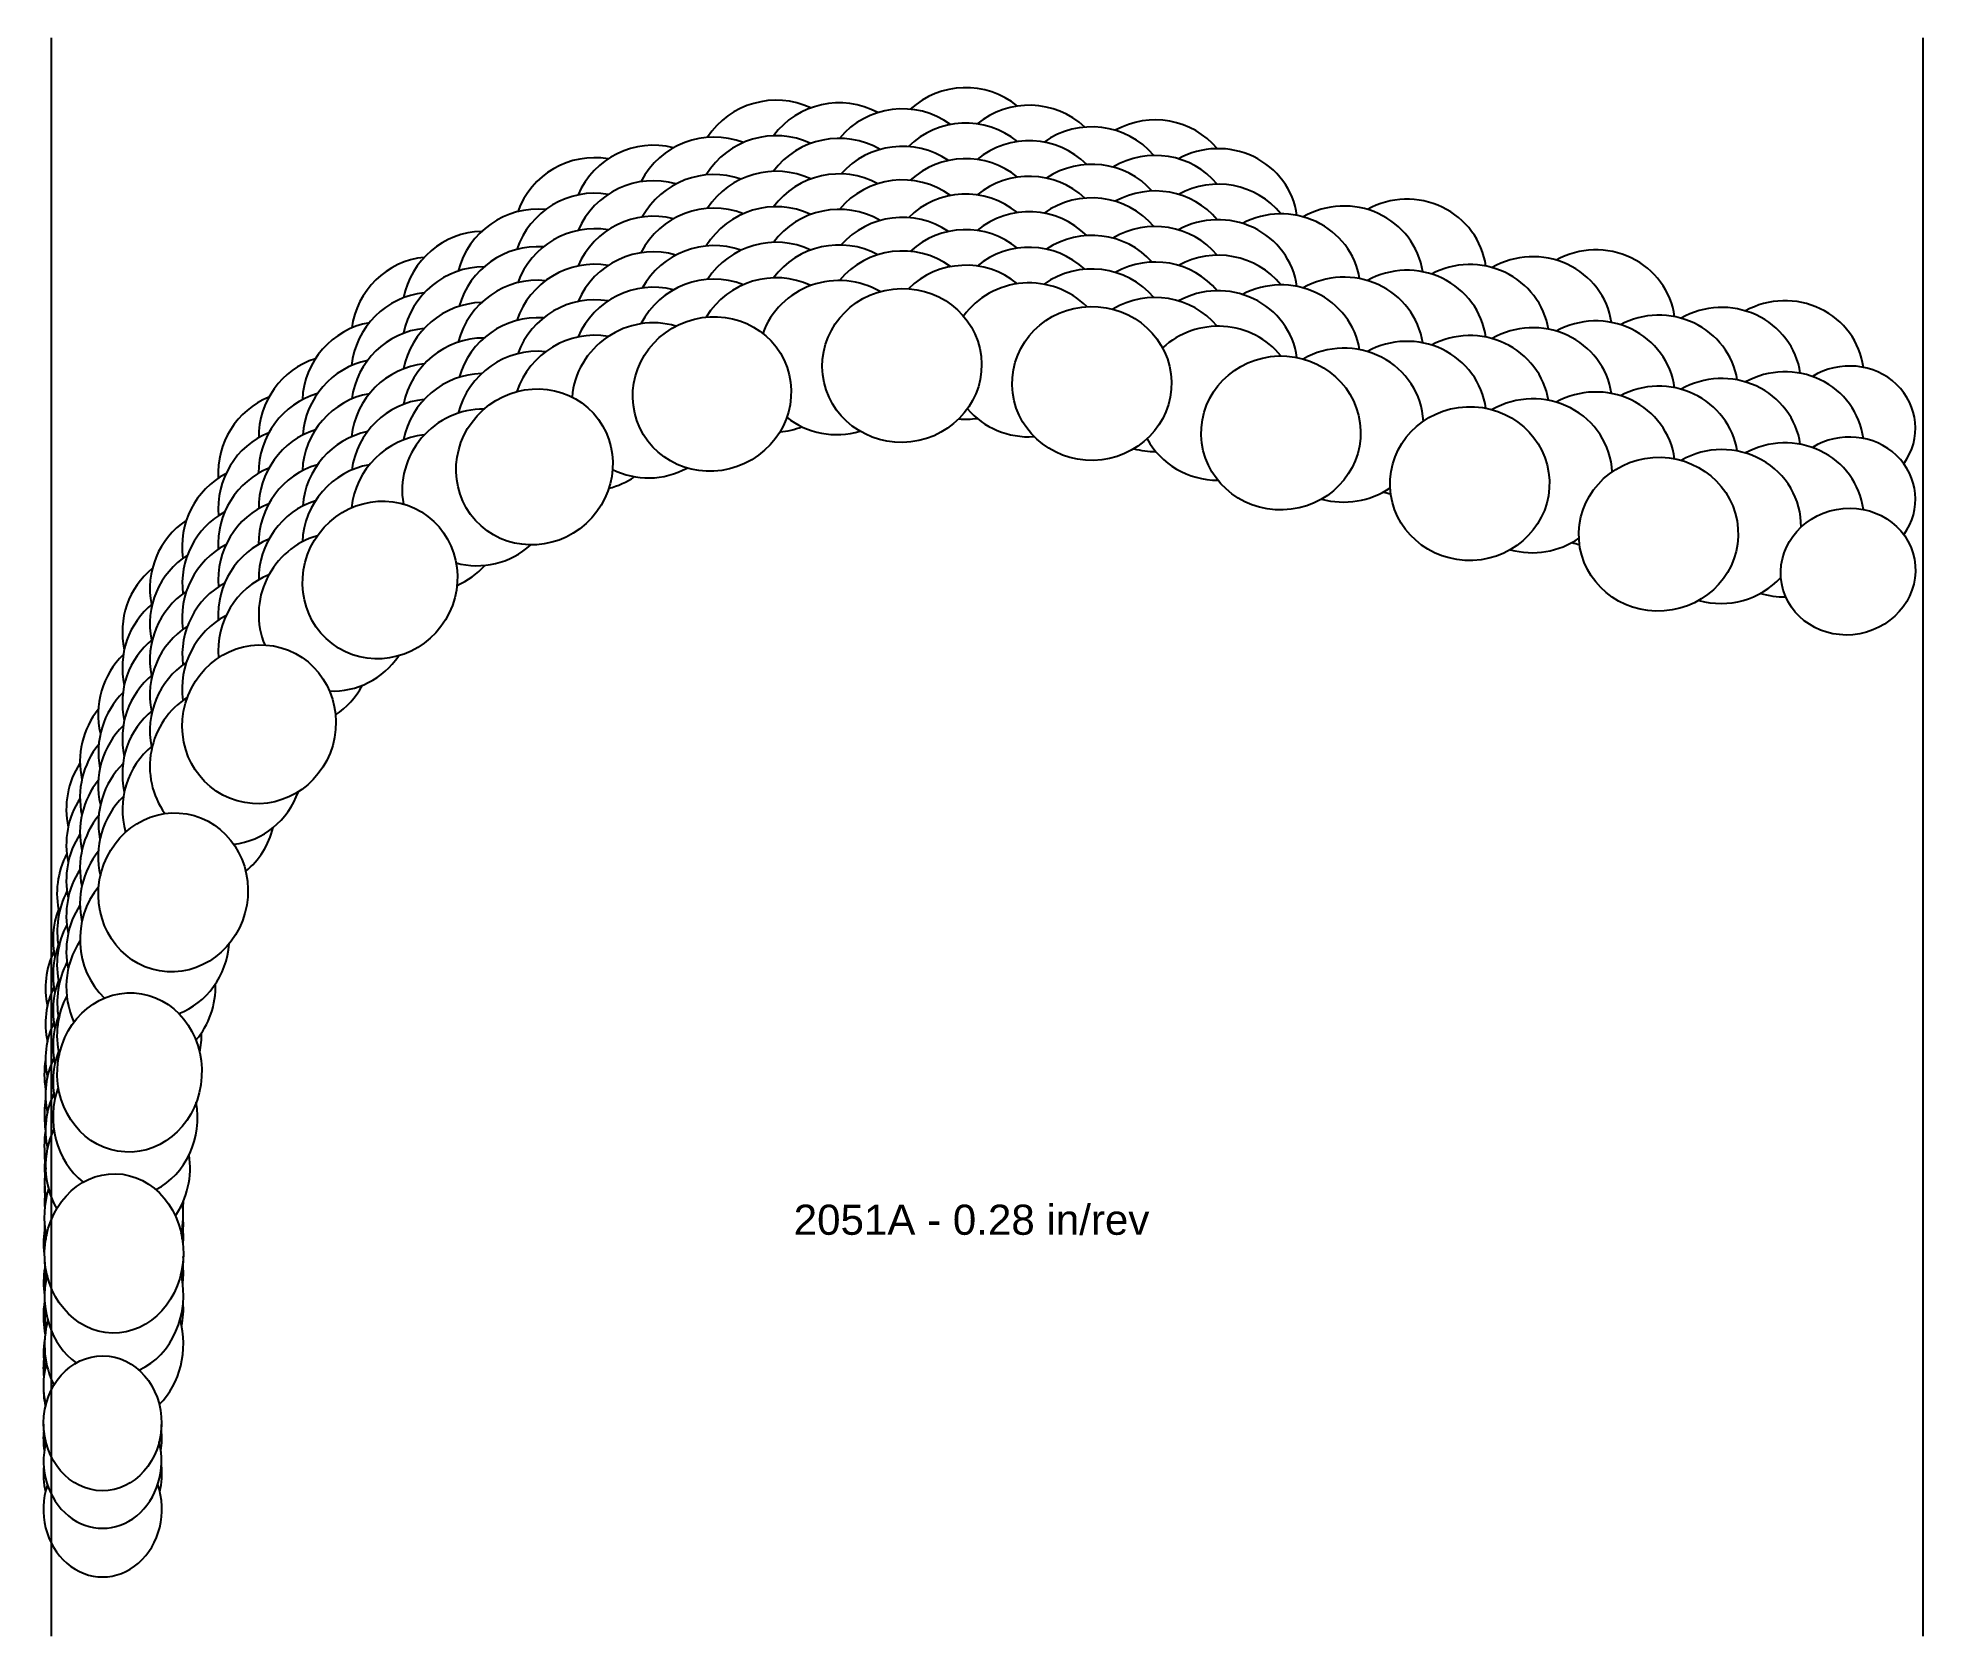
# Model space of a CAD drawing. Header units: inches. Extents: x -7.43 to 0, y -5.07 to 1.23.
import ezdxf
from ezdxf.enums import TextEntityAlignment as Align

# ---------------------------------------------------------------- set-up
doc = ezdxf.new("R2010")
doc.units = ezdxf.units.IN
doc.header["$MEASUREMENT"] = 0
for name, color, linetype in [('Blade_1', 30, 'Continuous'), ('Blade_2', 52, 'Continuous'), ('Blade_3', 92, 'Continuous'), ('Blade_4', 132, 'Continuous'), ('Blade_5', 152, 'Continuous'), ('Blade_6', 190, 'Continuous'), ('Gage_Line', 7, 'Continuous')]:
    doc.layers.add(name, color=color, linetype=linetype)
doc.styles.get("Standard").update_dxf_attribs({"font": 'arial.ttf'})

msp = doc.modelspace()

# ---------------------------------------------------------------- linework, layer by layer
at = {"layer": 'Blade_1'}
for centre, major_axis, ratio, start_param, end_param in [((-4.0242, 0.5017), (0.3119, 0.0364), 0.965592, 7.118578, 8.60735), ((-3.2763, 0.4309), (0.3139, 0.0072), 0.965907, 6.971493, 8.437422), ((-4.7729, 0.3893), (0.2842, 0.1335), 0.964072, 7.052199, 8.503528), ((-4.0242, 0.2217), (0.3119, 0.0364), 0.965592, 7.118578, 8.60735), ((-2.5311, 0.2358), (0.3139, 0.0093), 0.965895, 6.411695, 8.32692), ((-4.7729, 0.1093), (0.2842, 0.1335), 0.964072, 7.052199, 8.503528), ((-3.2763, 0.1509), (0.3139, 0.0072), 0.965907, 6.971493, 8.437422), ((-5.4723, 0.102), (0.2323, 0.2112), 0.962588, 7.022192, 8.428785), ((-1.7871, 0.0362), (0.3137, 0.0132), 0.965864, 6.399204, 8.313584), ((-2.5311, -0.0442), (0.3139, 0.0093), 0.965895, 6.411695, 8.32692), ((-1.0433, -0.1634), (0.3132, 0.0226), 0.965745, 6.367807, 8.28271), ((-5.4723, -0.178), (0.2323, 0.2112), 0.962588, 7.022192, 8.428785), ((-1.7871, -0.2438), (0.3137, 0.0132), 0.965864, 6.399204, 8.313584), ((-6.0809, -0.3438), (0.1634, 0.2681), 0.961453, 7.009764, 8.347653), ((-0.2964, -0.3105), (0.2615, 0.049), 0.937508, 5.514724, 8.23859), ((-1.0433, -0.4434), (0.3132, 0.0226), 0.965745, 6.367807, 8.28271), ((-6.0809, -0.6238), (0.1634, 0.2681), 0.961453, 7.009764, 8.347653), ((-0.2964, -0.5905), (0.2615, 0.049), 0.937508, 5.514724, 8.23859), ((-6.5572, -0.9125), (0.0868, 0.3018), 0.960516, 7.03889, 8.270872), ((-6.5572, -1.1925), (0.0868, 0.3018), 0.960516, 7.03889, 8.270872), ((-6.8957, -1.575), (0.0539, 0.3093), 0.93662, 7.2027, 8.243306), ((-6.8957, -1.855), (0.0539, 0.3093), 0.93662, 7.2027, 8.243306), ((-7.0678, -2.2845), (0.0186, 0.3134), 0.907033, 7.39294, 8.123834), ((-7.0678, -2.5645), (0.0186, 0.3134), 0.907033, 7.39294, 8.123834), ((-7.129, -2.9976), (0.0068, 0.3139), 0.871078, 7.708129, 8.055701), ((-7.129, -3.2776), (0.0068, 0.3139), 0.871078, 7.699225, 8.082862), ((-7.1739, -3.667), (0.0016, 0.266), 0.873542, 1.38068, 1.761247), ((-7.1739, -3.947), (0.0016, 0.266), 0.873542, 7.663865, 8.103705)]:
    msp.add_ellipse(centre, major_axis=major_axis, ratio=ratio, start_param=start_param, end_param=end_param, dxfattribs=at)
for centre, major_axis, ratio in [((-4.0242, -0.0583), (0.3119, 0.0364), 0.965592), ((-4.7729, -0.1707), (0.2842, 0.1335), 0.964072), ((-3.2763, -0.1291), (0.3139, 0.0072), 0.965907), ((-2.5311, -0.3242), (0.3139, 0.0093), 0.965895), ((-5.4723, -0.458), (0.2323, 0.2112), 0.962588), ((-1.7871, -0.5238), (0.3137, 0.0132), 0.965864), ((-1.0433, -0.7234), (0.3132, 0.0226), 0.965745), ((-6.0809, -0.9038), (0.1634, 0.2681), 0.961453), ((-0.2964, -0.8705), (0.2615, 0.049), 0.937508), ((-6.5572, -1.4725), (0.0868, 0.3018), 0.960516), ((-6.8957, -2.135), (0.0539, 0.3093), 0.93662), ((-7.0678, -2.8445), (0.0186, 0.3134), 0.907033), ((-7.129, -3.5576), (0.0068, 0.3139), 0.871078), ((-7.1739, -4.227), (0.0016, 0.266), 0.873542)]:
    msp.add_ellipse(centre, major_axis=major_axis, ratio=ratio, dxfattribs=at)
at = {"layer": 'Blade_2'}
for centre, major_axis, ratio, start_param, end_param in [((-4.2764, 0.5329), (0.3059, 0.0708), 0.965132, 7.07502, 8.579611), ((-3.5235, 0.5238), (0.3139, 0.0067), 0.96591, 7.024317, 8.543427), ((-5.0139, 0.3641), (0.2691, 0.1618), 0.963546, 7.00432, 8.499734), ((-2.7791, 0.3528), (0.3139, 0.0085), 0.9659, 6.916546, 8.345923), ((-4.2764, 0.2529), (0.3059, 0.0708), 0.965132, 7.07502, 8.579611), ((-3.5235, 0.2438), (0.3139, 0.0067), 0.96591, 7.024317, 8.543427), ((-5.0139, 0.0841), (0.2691, 0.1618), 0.963546, 7.00432, 8.499734), ((-2.7791, 0.0728), (0.3139, 0.0085), 0.9659, 6.916546, 8.345923), ((-5.686, 0.0211), (0.2109, 0.2326), 0.962174, 6.989843, 8.417364), ((-4.2764, -0.0271), (0.3059, 0.0708), 0.965132, 7.07502, 8.869989), ((-3.5235, -0.0362), (0.3139, 0.0067), 0.96591, 7.024317, 8.79874), ((-5.0139, -0.1959), (0.2691, 0.1618), 0.963546, 7.00432, 8.824099), ((-2.7791, -0.2072), (0.3139, 0.0085), 0.9659, 6.916546, 8.595984), ((-5.686, -0.2589), (0.2109, 0.2326), 0.962174, 6.989843, 8.417364), ((-6.2547, -0.4696), (0.1386, 0.2818), 0.961123, 6.99786, 8.338509), ((-5.686, -0.5389), (0.2109, 0.2326), 0.962174, 6.989843, 8.785224), ((-4.2764, -0.0271), (0.3059, 0.0708), 0.965132, 3.793456, 4.773551), ((-3.5235, -0.0362), (0.3139, 0.0067), 0.96591, 3.808331, 4.75545), ((-2.7791, -0.2072), (0.3139, 0.0085), 0.9659, 3.592101, 4.685705), ((-6.2547, -0.7496), (0.1386, 0.2818), 0.961123, 6.99786, 8.338509), ((-5.0139, -0.1959), (0.2691, 0.1618), 0.963546, 3.682352, 4.664608), ((-6.2547, -1.0296), (0.1386, 0.2818), 0.961123, 6.99786, 8.726991), ((-6.6857, -1.0736), (0.0607, 0.3081), 0.960188, 7.02056, 8.257631), ((-5.686, -0.5389), (0.2109, 0.2326), 0.962174, 3.583574, 4.604755), ((-6.6857, -1.3536), (0.0607, 0.3081), 0.960188, 7.02056, 8.257631), ((-6.2547, -1.0296), (0.1386, 0.2818), 0.961123, 3.530972, 4.565816), ((-6.6857, -1.6336), (0.0607, 0.3081), 0.960188, 7.02056, 8.694676), ((-6.9686, -1.7565), (0.0311, 0.3125), 0.936554, 7.235282, 8.184671), ((-6.6857, -1.6336), (0.0607, 0.3081), 0.960188, 3.438476, 4.559765), ((-6.9686, -2.0365), (0.0311, 0.3125), 0.936554, 7.235282, 8.184671), ((-6.9686, -2.3165), (0.0311, 0.3125), 0.936554, 7.235282, 8.79266), ((-7.0844, -2.4616), (-0.0002, 0.314), 0.907053, 7.467503, 8.078199), ((-6.9686, -2.3165), (0.0311, 0.3125), 0.936554, 3.57554, 4.736996), ((-7.0844, -2.7416), (-0.0002, 0.314), 0.907053, 7.467503, 8.078199), ((-7.0844, -3.0216), (-0.0002, 0.314), 0.907053, 7.467503, 8.802991), ((-7.0844, -3.0216), (-0.0002, 0.314), 0.907053, 3.577666, 4.903506), ((-7.129, -3.1653), (0.0068, 0.3139), 0.871073, 7.851704, 8.05898), ((-7.129, -3.4453), (0.0068, 0.3139), 0.871073, 7.851704, 8.05898), ((-7.129, -3.4453), (0.0068, 0.3139), 0.871073, 4.557638, 4.81797), ((-7.129, -3.7253), (0.0068, 0.3139), 0.871073, 3.535089, 5.007281), ((-7.129, -3.7253), (0.0068, 0.3139), 0.871073, 7.608401, 8.87272), ((-7.174, -3.815), (0.0016, 0.266), 0.87354, 1.614424, 1.809582), ((-7.174, -4.095), (0.0016, 0.266), 0.87354, 1.614424, 1.828491), ((-7.174, -4.375), (0.0016, 0.266), 0.87354, 1.295397, 5.000988)]:
    msp.add_ellipse(centre, major_axis=major_axis, ratio=ratio, start_param=start_param, end_param=end_param, dxfattribs=at)
at = {"layer": 'Blade_3'}
for centre, major_axis, ratio, start_param, end_param in [((-3.7734, 0.5933), (0.3139, 0.0063), 0.965912, 7.126049, 8.635399), ((-4.5265, 0.5429), (0.2966, 0.1031), 0.964615, 7.056541, 8.564254), ((-3.0271, 0.466), (0.3139, 0.0078), 0.965904, 6.934807, 8.385633), ((-5.2469, 0.3139), (0.2519, 0.1874), 0.963045, 7.020661, 8.486039), ((-4.5265, 0.2629), (0.2966, 0.1031), 0.964615, 7.056541, 8.564254), ((-3.7734, 0.3133), (0.3139, 0.0063), 0.965912, 7.126049, 8.635399), ((-3.0271, 0.186), (0.3139, 0.0078), 0.965904, 6.934807, 8.385633), ((-2.2831, 0.2665), (0.3138, 0.0103), 0.965888, 6.395395, 8.35673), ((-1.5392, 0.067), (0.3136, 0.0153), 0.965843, 6.378636, 8.340449), ((-5.2469, 0.0339), (0.2519, 0.1874), 0.963045, 7.020661, 8.486039), ((-4.5265, -0.0171), (0.2966, 0.1031), 0.964615, 7.056541, 8.564254), ((-3.7734, 0.0333), (0.3139, 0.0063), 0.965912, 7.126049, 8.635399), ((-2.2831, -0.0135), (0.3138, 0.0103), 0.965888, 6.395395, 8.35673), ((-5.8888, -0.0807), (0.1877, 0.2518), 0.961795, 7.000346, 8.406011), ((-3.0271, -0.094), (0.3139, 0.0078), 0.965904, 6.934807, 8.385633), ((-0.7954, -0.133), (0.3126, 0.0296), 0.965616, 6.331497, 8.292529), ((-5.2469, -0.2461), (0.2519, 0.1874), 0.963045, 7.020661, 8.486039), ((-1.5392, -0.213), (0.3136, 0.0153), 0.965843, 6.378636, 8.340449), ((-2.2831, -0.2935), (0.3138, 0.0103), 0.965888, 6.302253, 8.35673), ((-5.8888, -0.3607), (0.1877, 0.2518), 0.961795, 7.000346, 8.406011), ((-0.7954, -0.413), (0.3126, 0.0296), 0.965616, 6.331497, 8.292529), ((-1.5392, -0.493), (0.3136, 0.0153), 0.965843, 6.284122, 8.340449), ((-3.7734, 0.0333), (0.3139, 0.0063), 0.965912, 4.607971, 4.838579), ((-6.4153, -0.6141), (0.1126, 0.2931), 0.960824, 7.011164, 8.324192), ((-5.8888, -0.6407), (0.1877, 0.2518), 0.961795, 7.000346, 8.406011), ((-4.5265, -0.0171), (0.2966, 0.1031), 0.964615, 4.456587, 4.742358), ((-3.0271, -0.094), (0.3139, 0.0078), 0.965904, 4.419099, 4.697737), ((-0.7954, -0.693), (0.3126, 0.0296), 0.965616, 6.177311, 8.292529), ((-5.2469, -0.2461), (0.2519, 0.1874), 0.963045, 4.312188, 4.66745), ((-2.2831, -0.2935), (0.3138, 0.0103), 0.965888, 4.396534, 5.300465), ((-6.4153, -0.8941), (0.1126, 0.2931), 0.960824, 7.011164, 8.324192), ((-1.5392, -0.493), (0.3136, 0.0153), 0.965843, 4.38075, 5.284941), ((-6.4153, -1.1741), (0.1126, 0.2931), 0.960824, 7.011164, 8.324192), ((-5.8888, -0.6407), (0.1877, 0.2518), 0.961795, 4.173529, 4.609844), ((-0.7954, -0.693), (0.3126, 0.0296), 0.965616, 4.333207, 5.463247), ((-6.7944, -1.2454), (0.0351, 0.312), 0.959883, 7.052284, 8.195659), ((-6.7944, -1.5254), (0.0351, 0.312), 0.959883, 7.052284, 8.195659), ((-6.4153, -1.1741), (0.1126, 0.2931), 0.960824, 4.074601, 4.584354), ((-6.7944, -1.8054), (0.0351, 0.312), 0.959883, 7.052284, 8.260722), ((-7.0228, -1.9461), (0.0088, 0.3139), 0.936466, 7.268154, 8.108641), ((-6.7944, -1.8054), (0.0351, 0.312), 0.959883, 3.916871, 4.581165), ((-7.0228, -2.2261), (0.0088, 0.3139), 0.936466, 7.268154, 8.108641), ((-7.0228, -2.5061), (0.0088, 0.3139), 0.936466, 7.268154, 8.342263), ((-7.1139, -2.6566), (-0.0154, 0.3136), 0.906985, 7.315713, 8.024678), ((-7.0228, -2.5061), (0.0088, 0.3139), 0.936466, 4.000549, 4.773686), ((-7.1139, -2.9366), (-0.0154, 0.3136), 0.906985, 7.315713, 8.024678), ((-7.1139, -3.2166), (-0.0154, 0.3136), 0.906985, 7.315713, 8.363538), ((-7.1139, -3.2166), (-0.0154, 0.3136), 0.906985, 4.007733, 4.820426), ((-7.129, -3.3567), (0.0068, 0.3139), 0.871081, 7.79705, 7.94377), ((-7.129, -3.3567), (0.0068, 0.3139), 0.871081, 4.636104, 4.748096), ((-7.129, -3.6367), (0.0068, 0.3139), 0.871081, 7.79705, 8.020271), ((-7.129, -3.6367), (0.0068, 0.3139), 0.871081, 4.595587, 4.819523), ((-7.129, -3.9167), (0.0068, 0.3139), 0.871081, 7.569117, 8.406732), ((-7.129, -3.9167), (0.0068, 0.3139), 0.871081, 3.877354, 5.04712), ((-7.1738, -4.0065), (0.0012, 0.266), 0.878105, 1.455878, 1.71524), ((-7.1738, -4.2865), (0.0012, 0.266), 0.878105, 1.455878, 1.756879), ((-7.1738, -4.2865), (0.0012, 0.266), 0.878105, 4.533288, 4.845074), ((-7.1738, -4.5665), (0.0012, 0.266), 0.878105, 1.202236, 5.093809)]:
    msp.add_ellipse(centre, major_axis=major_axis, ratio=ratio, start_param=start_param, end_param=end_param, dxfattribs=at)
at = {"layer": 'Blade_4'}
for centre, major_axis, ratio, start_param, end_param in [((-4.0249, 0.6495), (0.312, 0.0355), 0.965618, 7.08713, 8.643241), ((-3.2769, 0.5787), (0.3139, 0.0059), 0.965914, 6.942917, 8.475487), ((-4.7736, 0.5371), (0.2845, 0.1328), 0.964159, 7.020876, 8.537483), ((-4.0249, 0.3695), (0.312, 0.0355), 0.965618, 7.08713, 8.643241), ((-4.7736, 0.2571), (0.2845, 0.1328), 0.964159, 7.020876, 8.537483), ((-3.2769, 0.2987), (0.3139, 0.0059), 0.965914, 6.942917, 8.475487), ((-5.473, 0.2498), (0.2328, 0.2108), 0.962715, 6.992664, 8.460259), ((-4.0249, 0.0895), (0.312, 0.0355), 0.965618, 7.08713, 8.643241), ((-4.7736, -0.0229), (0.2845, 0.1328), 0.964159, 7.020876, 8.537483), ((-3.2769, 0.0187), (0.3139, 0.0059), 0.965914, 6.942917, 8.475487), ((-5.473, -0.0302), (0.2328, 0.2108), 0.962715, 6.992664, 8.460259), ((-6.0817, -0.196), (0.1638, 0.2679), 0.961603, 6.984341, 8.376333), ((-5.473, -0.3102), (0.2328, 0.2108), 0.962715, 6.992664, 8.460259), ((-6.0817, -0.476), (0.1638, 0.2679), 0.961603, 6.984341, 8.376333), ((-6.558, -0.7647), (0.0869, 0.3017), 0.960666, 7.01872, 8.296238), ((-6.0817, -0.756), (0.1638, 0.2679), 0.961603, 6.984341, 8.376333), ((-6.558, -1.0447), (0.0869, 0.3017), 0.960666, 7.01872, 8.296238), ((-6.558, -1.3247), (0.0869, 0.3017), 0.960666, 7.01872, 8.296238), ((-6.8965, -1.4272), (0.0541, 0.3093), 0.936815, 7.192591, 8.283016), ((-6.8965, -1.7072), (0.0541, 0.3093), 0.936815, 7.192591, 8.283016), ((-6.8965, -1.9872), (0.0541, 0.3093), 0.936815, 7.192591, 8.283016), ((-7.0686, -2.1367), (0.0187, 0.3134), 0.907263, 7.393133, 8.164137), ((-6.8965, -1.9872), (0.0541, 0.3093), 0.936815, 4.66432, 4.668147), ((-7.0686, -2.4167), (0.0187, 0.3134), 0.907263, 7.393133, 8.164137), ((-7.0686, -2.6967), (0.0187, 0.3134), 0.907263, 7.393133, 8.164137), ((-7.0686, -2.6967), (0.0187, 0.3134), 0.907263, 4.546103, 4.794223), ((-7.1299, -2.8498), (0.0068, 0.3139), 0.871327, 7.693533, 8.075823), ((-7.1299, -3.1298), (0.0068, 0.3139), 0.871327, 7.693533, 8.075823), ((-7.1299, -3.4098), (0.0068, 0.3139), 0.871327, 7.528213, 8.123696), ((-7.1299, -3.4098), (0.0068, 0.3139), 0.871327, 4.505698, 4.889622), ((-7.1748, -3.5192), (0.0016, 0.266), 0.87379, 7.651137, 8.066966), ((-7.1748, -3.7992), (0.0016, 0.266), 0.87379, 7.651137, 8.125522), ((-7.1748, -4.0792), (0.0016, 0.266), 0.87379, 7.530511, 8.149681)]:
    msp.add_ellipse(centre, major_axis=major_axis, ratio=ratio, start_param=start_param, end_param=end_param, dxfattribs=at)
at = {"layer": 'Blade_5'}
for centre, major_axis, ratio, start_param, end_param in [((-4.2764, 0.6729), (0.3059, 0.0707), 0.965135, 7.10985, 8.579884), ((-3.5235, 0.6638), (0.3139, 0.0067), 0.96591, 7.058323, 8.543427), ((-5.0139, 0.5041), (0.2691, 0.1618), 0.963543, 7.03777, 8.499607), ((-2.7791, 0.4928), (0.3139, 0.0085), 0.9659, 6.388055, 8.345923), ((-4.2764, 0.3929), (0.3059, 0.0707), 0.965135, 7.10985, 8.579884), ((-3.5235, 0.3838), (0.3139, 0.0067), 0.96591, 7.058323, 8.543427), ((-2.0351, 0.2934), (0.3138, 0.0116), 0.965878, 6.377498, 8.336013), ((-5.0139, 0.2241), (0.2691, 0.1618), 0.963543, 7.03777, 8.499607), ((-2.7791, 0.2128), (0.3139, 0.0085), 0.9659, 6.388055, 8.345923), ((-5.686, 0.1611), (0.2109, 0.2326), 0.962176, 7.020639, 8.417425), ((-4.2764, 0.1129), (0.3059, 0.0707), 0.965135, 7.10985, 8.579884), ((-3.5235, 0.1038), (0.3139, 0.0067), 0.96591, 7.058323, 8.543427), ((-1.2913, 0.0937), (0.3135, 0.0183), 0.965807, 6.35579, 8.313318), ((-2.0351, 0.0134), (0.3138, 0.0116), 0.965878, 6.377498, 8.336013), ((-5.0139, -0.0559), (0.2691, 0.1618), 0.963543, 7.03777, 8.499607), ((-2.7791, -0.0672), (0.3139, 0.0085), 0.9659, 6.388055, 8.345923), ((-5.686, -0.1189), (0.2109, 0.2326), 0.962176, 7.020639, 8.417425), ((-0.5475, -0.1066), (0.3111, 0.0429), 0.965266, 6.276038, 8.231302), ((-1.2913, -0.1863), (0.3135, 0.0183), 0.965807, 6.35579, 8.313318), ((-2.0351, -0.2666), (0.3138, 0.0116), 0.965878, 6.377498, 8.336013), ((-6.2547, -0.3296), (0.1386, 0.2817), 0.961132, 7.023887, 8.338737), ((-0.5475, -0.3866), (0.3111, 0.0429), 0.965266, 6.276038, 8.231302), ((-5.686, -0.3989), (0.2109, 0.2326), 0.962176, 7.020639, 8.417425), ((-1.2913, -0.4663), (0.3135, 0.0183), 0.965807, 6.35579, 8.313318), ((-6.2547, -0.6096), (0.1386, 0.2817), 0.961132, 7.023887, 8.338737), ((-0.5475, -0.6666), (0.3111, 0.0429), 0.965266, 6.276038, 8.231302), ((-6.2547, -0.8896), (0.1386, 0.2817), 0.961132, 7.023887, 8.338737), ((-2.0351, -0.2666), (0.3138, 0.0116), 0.965878, 4.377449, 4.473484), ((-6.6857, -0.9336), (0.0608, 0.3081), 0.960196, 7.038593, 8.257788), ((-1.2913, -0.4663), (0.3135, 0.0183), 0.965807, 4.355039, 4.452675), ((-6.6857, -1.2136), (0.0608, 0.3081), 0.960196, 7.038593, 8.257788), ((-0.5475, -0.6666), (0.3111, 0.0429), 0.965266, 4.274123, 4.596266), ((-6.6857, -1.4936), (0.0608, 0.3081), 0.960196, 7.038593, 8.257788), ((-6.9686, -1.6165), (0.0311, 0.3125), 0.936554, 7.24379, 8.184671), ((-6.9686, -1.8965), (0.0311, 0.3125), 0.936554, 7.24379, 8.184671), ((-6.9686, -2.1765), (0.0311, 0.3125), 0.936554, 7.24379, 8.184671), ((-7.0844, -2.3216), (-0.0002, 0.314), 0.907041, 7.46464, 8.078002), ((-7.0844, -2.6016), (-0.0002, 0.314), 0.907041, 7.46464, 8.078002), ((-7.0844, -2.8816), (-0.0002, 0.314), 0.907041, 7.46464, 8.078002), ((-7.129, -3.0253), (0.0068, 0.3139), 0.871076, 7.833712, 8.036178), ((-7.129, -3.3053), (0.0068, 0.3139), 0.871076, 7.833712, 8.036178), ((-7.129, -3.5853), (0.0068, 0.3139), 0.871076, 7.833712, 8.103698), ((-7.129, -3.5853), (0.0068, 0.3139), 0.871076, 4.512418, 4.780135), ((-7.174, -3.675), (0.0016, 0.266), 0.87354, 1.558752, 1.75827), ((-7.174, -3.955), (0.0016, 0.266), 0.87354, 1.558752, 1.80472), ((-7.174, -4.235), (0.0016, 0.266), 0.87354, 1.558752, 1.84397), ((-7.174, -4.235), (0.0016, 0.266), 0.87354, 4.452835, 4.730288)]:
    msp.add_ellipse(centre, major_axis=major_axis, ratio=ratio, start_param=start_param, end_param=end_param, dxfattribs=at)
at = {"layer": 'Blade_6'}
for centre, major_axis, ratio, start_param, end_param in [((-3.7734, 0.7333), (0.3139, 0.0063), 0.965912, 7.126049, 8.602106), ((-4.5265, 0.6829), (0.2966, 0.1031), 0.964615, 7.056548, 8.532459), ((-3.0271, 0.606), (0.3139, 0.0078), 0.965904, 6.934807, 8.352799), ((-5.2469, 0.4539), (0.2519, 0.1875), 0.963039, 7.020406, 8.455785), ((-4.5265, 0.4029), (0.2966, 0.1031), 0.964615, 7.056548, 8.532459), ((-3.7734, 0.4533), (0.3139, 0.0063), 0.965912, 7.126049, 8.602106), ((-3.0271, 0.326), (0.3139, 0.0078), 0.965904, 6.934807, 8.352799), ((-5.2469, 0.1739), (0.2519, 0.1875), 0.963039, 7.020406, 8.455785), ((-4.5265, 0.1229), (0.2966, 0.1031), 0.964615, 7.056548, 8.532459), ((-3.7734, 0.1733), (0.3139, 0.0063), 0.965912, 7.126049, 8.602106), ((-3.0271, 0.046), (0.3139, 0.0078), 0.965904, 6.934807, 8.352799), ((-5.8888, 0.0593), (0.1877, 0.2518), 0.961795, 7.000349, 8.378126), ((-5.2469, -0.1061), (0.2519, 0.1875), 0.963039, 7.020406, 8.455785), ((-5.8888, -0.2207), (0.1877, 0.2518), 0.961795, 7.000349, 8.378126), ((-6.4153, -0.4741), (0.1126, 0.2931), 0.960827, 7.011232, 8.298612), ((-5.8888, -0.5007), (0.1877, 0.2518), 0.961795, 7.000349, 8.378126), ((-6.4153, -0.7541), (0.1126, 0.2931), 0.960827, 7.011232, 8.298612), ((-6.4153, -1.0341), (0.1126, 0.2931), 0.960827, 7.011232, 8.298612), ((-6.7944, -1.1054), (0.0352, 0.312), 0.959894, 7.052498, 8.195916), ((-6.7944, -1.3854), (0.0352, 0.312), 0.959894, 7.052498, 8.195916), ((-6.7944, -1.6654), (0.0352, 0.312), 0.959894, 7.052498, 8.195916), ((-7.0228, -1.8061), (0.0088, 0.3139), 0.936466, 7.268154, 8.108641), ((-7.0228, -2.0861), (0.0088, 0.3139), 0.936466, 7.268154, 8.108641), ((-7.0228, -2.3661), (0.0088, 0.3139), 0.936466, 7.268154, 8.108641), ((-7.1139, -2.5166), (-0.0154, 0.3136), 0.906985, 7.315682, 8.024678), ((-7.1139, -2.7966), (-0.0154, 0.3136), 0.906985, 7.315682, 8.024678), ((-7.1139, -3.0766), (-0.0154, 0.3136), 0.906985, 7.315682, 8.024678), ((-7.129, -3.2167), (0.0068, 0.3139), 0.871078, 7.797011, 7.976322), ((-7.129, -3.4967), (0.0068, 0.3139), 0.871078, 7.797011, 7.976322), ((-7.129, -3.4967), (0.0068, 0.3139), 0.871078, 4.640393, 4.819484), ((-7.129, -3.7767), (0.0068, 0.3139), 0.871078, 7.797011, 8.103654), ((-7.129, -3.7767), (0.0068, 0.3139), 0.871078, 4.512405, 4.819484), ((-7.1738, -4.4265), (0.0012, 0.266), 0.878105, 1.455928, 1.842398), ((-7.1738, -4.4265), (0.0012, 0.266), 0.878105, 4.451401, 4.845029)]:
    msp.add_ellipse(centre, major_axis=major_axis, ratio=ratio, start_param=start_param, end_param=end_param, dxfattribs=at)
at = {"layer": 'Gage_Line'}
for p, q in [((-7.375, -5.0665), (-7.375, 1.2333)), ((0, -5.0665), (0, 1.2333))]:
    msp.add_line(p, q, dxfattribs=at)

# ---------------------------------------------------------------- texts
msp.add_text('2051A - 0.28 in/rev', height=0.11875).set_placement((-3.75, -3.4249), align=Align.MIDDLE_CENTER)

doc.saveas('drawing.dxf')
